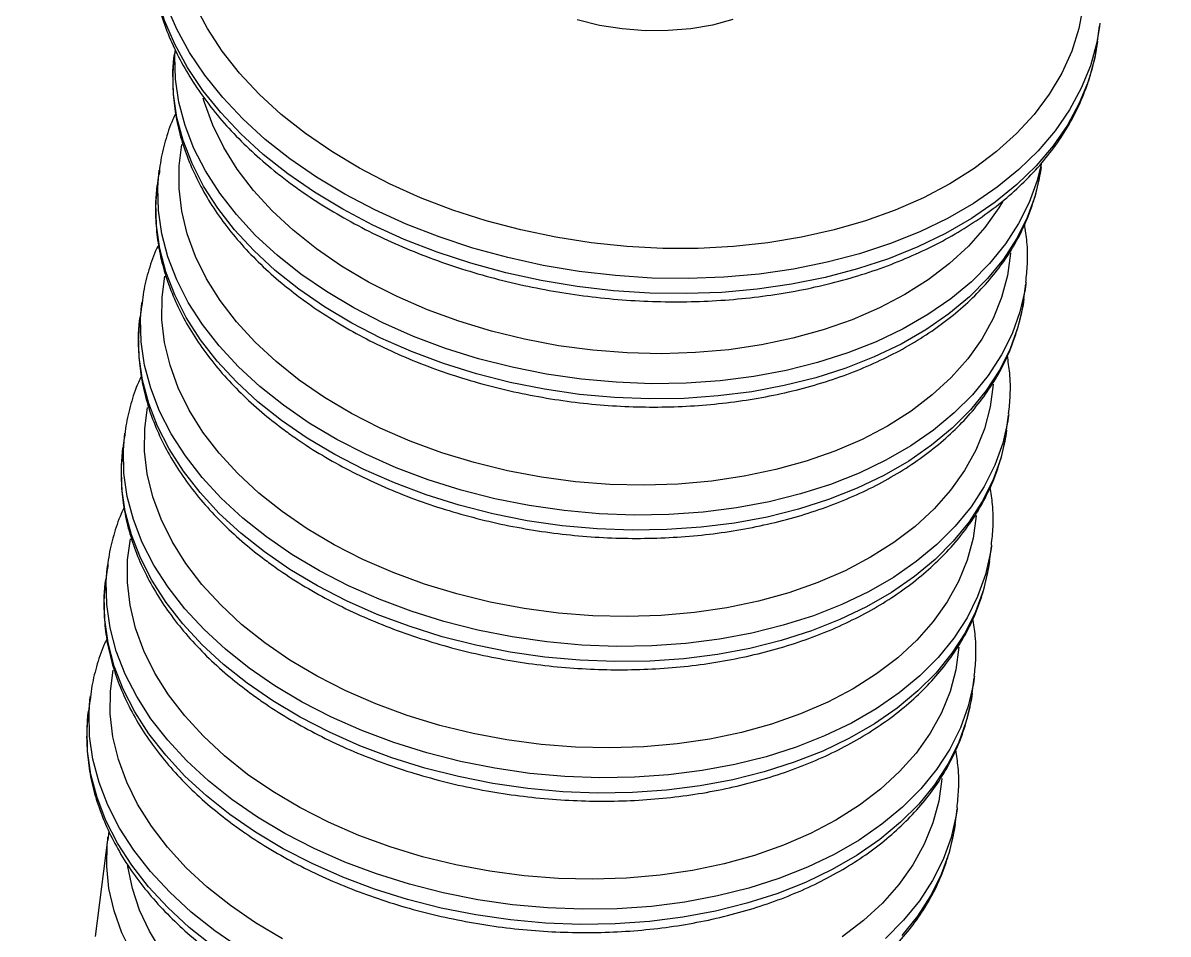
# Model space of a CAD drawing. Header units: millimetres. Extents: x 107291 to 113922, y -130611 to -125922.
# Drawn here: x 111815.9 to 111930.9, y -128677.4 to -128585.9 of the extents above; entities that cross this region are included whole.
import ezdxf

# ---------------------------------------------------------------- set-up
doc = ezdxf.new("R2010")
doc.units = ezdxf.units.MM
doc.header["$LTSCALE"] = 13
doc.layers.add('几何体', color=7, linetype='Continuous')

msp = doc.modelspace()

# ---------------------------------------------------------------- linework, layer by layer
at = {"layer": '几何体'}
for p, q in [((111923.8, -128587.74), (111924, -128586.21)), ((111924.04, -128585.91), (111924, -128586.21)), ((111831.03, -128589.43), (111831.08, -128589.02)), ((111831.14, -128588.56), (111831.08, -128589.02)), ((111918.12, -128600.42), (111918.18, -128599.96)), ((111829.55, -128600.7), (111829.35, -128602.22)), ((111829.5, -128601.1), (111829.55, -128600.7)), ((111829.3, -128602.62), (111829.35, -128602.22)), ((111916.39, -128613.62), (111916.59, -128612.09)), ((111916.61, -128611.97), (111916.59, -128612.09)), ((111827.82, -128613.9), (111827.62, -128615.42)), ((111827.77, -128614.3), (111827.82, -128613.9)), ((111827.58, -128615.82), (111827.62, -128615.42)), ((111914.66, -128626.82), (111914.86, -128625.29)), ((111914.88, -128625.17), (111914.86, -128625.29)), ((111826.1, -128627.1), (111825.9, -128628.62)), ((111826.05, -128627.5), (111826.1, -128627.1)), ((111825.85, -128629.02), (111825.9, -128628.62)), ((111912.94, -128640.01), (111913.14, -128638.49)), ((111913.15, -128638.37), (111913.14, -128638.49)), ((111824.37, -128640.3), (111824.17, -128641.82)), ((111824.32, -128640.7), (111824.37, -128640.3)), ((111824.12, -128642.22), (111824.17, -128641.82)), ((111911.21, -128653.21), (111911.41, -128651.69)), ((111911.42, -128651.56), (111911.41, -128651.69)), ((111822.64, -128653.5), (111822.44, -128655.02)), ((111822.59, -128653.9), (111822.64, -128653.5)), ((111822.39, -128655.42), (111822.44, -128655.02)), ((111909.48, -128666.41), (111909.68, -128664.89)), ((111909.7, -128664.76), (111909.68, -128664.89)), ((111824.5, -128667.09), (111824.4, -128668)), ((111824.4, -128667.69), (111823.1, -128677.66)), ((111824.37, -128667.97), (111824.4, -128667.69))]:
    msp.add_line(p, q, dxfattribs=at)
at = {"layer": '几何体', "flags": 128}
for points in [[(111842.67, -128599.55), (111840.2, -128597.59), (111837.95, -128595.53), (111835.92, -128593.38), (111834.13, -128591.15), (111832.59, -128588.86), (111831.31, -128586.51), (111830.29, -128584.13), (111829.54, -128581.72), (111829.07, -128579.3), (111828.88, -128576.89), (111828.97, -128574.49), (111829.05, -128573.78)], [(111842.47, -128601.07), (111840, -128599.11), (111837.75, -128597.05), (111835.72, -128594.9), (111833.93, -128592.68), (111832.39, -128590.38), (111831.11, -128588.04), (111830.09, -128585.65), (111829.34, -128583.24), (111828.87, -128580.82), (111828.68, -128578.41), (111828.77, -128576.01), (111828.85, -128575.31)], [(111844.24, -128597.01), (111841.81, -128595.08), (111839.6, -128593.05), (111837.62, -128590.93), (111835.88, -128588.73), (111834.39, -128586.47), (111833.17, -128584.15)], [(111922.36, -128584.16), (111921.92, -128586.47), (111921.2, -128588.74), (111920.21, -128590.94), (111918.95, -128593.06), (111917.43, -128595.09), (111915.66, -128597.01), (111913.65, -128598.82), (111911.41, -128600.51), (111908.96, -128602.05), (111906.31, -128603.45), (111903.47, -128604.7), (111900.48, -128605.78), (111897.33, -128606.69), (111894.06, -128607.42), (111890.69, -128607.98), (111887.22, -128608.35), (111883.69, -128608.54), (111880.12, -128608.54), (111876.53, -128608.35), (111872.94, -128607.98), (111869.38, -128607.42), (111865.86, -128606.69), (111862.4, -128605.78), (111859.04, -128604.7), (111855.78, -128603.45), (111852.66, -128602.05), (111849.68, -128600.5), (111846.87, -128598.82), (111844.24, -128597.01), (111844.24, -128597.01)], [(111887.17, -128585.56), (111885.11, -128586.11), (111882.94, -128586.48), (111880.68, -128586.67), (111878.38, -128586.68), (111876.06, -128586.5), (111873.76, -128586.14), (111871.51, -128585.59)], [(111924, -128586.21), (111923.72, -128587.87), (111923.07, -128590.19), (111922.16, -128592.45), (111920.97, -128594.63), (111919.53, -128596.73), (111917.83, -128598.73), (111915.89, -128600.62), (111913.72, -128602.39), (111911.33, -128604.03), (111908.73, -128605.53), (111905.95, -128606.87), (111903, -128608.06), (111899.88, -128609.09), (111896.64, -128609.94), (111893.27, -128610.62), (111889.81, -128611.12), (111886.27, -128611.44), (111882.67, -128611.57), (111879.03, -128611.52), (111875.38, -128611.28), (111871.74, -128610.86), (111868.12, -128610.25), (111864.56, -128609.47), (111861.06, -128608.52), (111857.66, -128607.4), (111854.36, -128606.12), (111851.2, -128604.68), (111848.18, -128603.1), (111845.33, -128601.39), (111842.67, -128599.55)], [(111923.8, -128587.74), (111923.52, -128589.39), (111922.87, -128591.71), (111921.96, -128593.97), (111920.77, -128596.15), (111919.33, -128598.25), (111917.63, -128600.25), (111915.69, -128602.14), (111913.52, -128603.91), (111911.13, -128605.55), (111908.53, -128607.05), (111905.75, -128608.4), (111902.8, -128609.59), (111899.69, -128610.61), (111896.44, -128611.47), (111893.07, -128612.14), (111889.61, -128612.64), (111886.07, -128612.96), (111882.47, -128613.09), (111878.83, -128613.04), (111875.18, -128612.8), (111871.54, -128612.38), (111867.92, -128611.78), (111864.36, -128610.99), (111860.86, -128610.04), (111857.46, -128608.92), (111854.16, -128607.64), (111851, -128606.2), (111847.98, -128604.62), (111845.14, -128602.91), (111842.47, -128601.07)], [(111843.76, -128611.12), (111841.39, -128609.23), (111839.23, -128607.24), (111837.31, -128605.15), (111835.63, -128603), (111834.2, -128600.77), (111833.03, -128598.5), (111832.14, -128596.19), (111831.52, -128593.87), (111831.19, -128591.54), (111831.13, -128589.22), (111831.16, -128588.73)], [(111843.56, -128612.64), (111841.19, -128610.75), (111839.04, -128608.76), (111837.11, -128606.68), (111835.43, -128604.52), (111834, -128602.29), (111832.84, -128600.02), (111831.94, -128597.72), (111831.32, -128595.39), (111830.99, -128593.06), (111830.93, -128590.74), (111831.03, -128589.43)], [(111845.33, -128608.58), (111843.01, -128606.73), (111840.9, -128604.77), (111839.02, -128602.72), (111837.39, -128600.59), (111836.02, -128598.4), (111834.92, -128596.16), (111834.09, -128593.89), (111833.95, -128593.44)], [(111843.61, -128621.78), (111841.28, -128619.92), (111839.17, -128617.97), (111837.3, -128615.92), (111835.67, -128613.79), (111834.3, -128611.6), (111833.19, -128609.36), (111832.36, -128607.09), (111831.81, -128604.81), (111831.54, -128602.52), (111831.55, -128600.25), (111831.83, -128598.12)], [(111918.12, -128600.42), (111918.03, -128601), (111917.52, -128603.25), (111916.73, -128605.45), (111915.67, -128607.58), (111914.34, -128609.62), (111912.75, -128611.57), (111910.92, -128613.41), (111908.85, -128615.13), (111906.56, -128616.71), (111904.06, -128618.15), (111901.37, -128619.45), (111898.5, -128620.58), (111895.49, -128621.54), (111892.33, -128622.33), (111889.06, -128622.94), (111885.7, -128623.36), (111882.26, -128623.61), (111878.78, -128623.66), (111875.27, -128623.53), (111871.75, -128623.21), (111868.25, -128622.7), (111864.79, -128622.01), (111861.4, -128621.15), (111858.09, -128620.11), (111854.89, -128618.91), (111851.82, -128617.56), (111848.9, -128616.05), (111846.14, -128614.41), (111843.56, -128612.64)], [(111918.1, -128600.21), (111917.72, -128601.73), (111916.93, -128603.93), (111915.87, -128606.05), (111914.54, -128608.1), (111912.95, -128610.05), (111911.12, -128611.89), (111909.05, -128613.6), (111906.76, -128615.19), (111904.26, -128616.63), (111901.57, -128617.92), (111898.7, -128619.05), (111895.68, -128620.02), (111892.53, -128620.81), (111889.26, -128621.41), (111885.9, -128621.84), (111882.46, -128622.08), (111878.98, -128622.14), (111875.46, -128622), (111871.95, -128621.68), (111868.45, -128621.18), (111864.99, -128620.49), (111861.6, -128619.63), (111858.29, -128618.59), (111855.09, -128617.39), (111852.02, -128616.03), (111849.09, -128614.53), (111846.34, -128612.89), (111843.76, -128611.12)], [(111842.03, -128624.31), (111839.66, -128622.43), (111837.51, -128620.44), (111835.58, -128618.35), (111833.9, -128616.19), (111832.47, -128613.97), (111831.31, -128611.7), (111830.41, -128609.39), (111829.8, -128607.07), (111829.46, -128604.74), (111829.41, -128602.42), (111829.5, -128601.1)], [(111841.84, -128625.84), (111839.46, -128623.95), (111837.31, -128621.96), (111835.38, -128619.88), (111833.7, -128617.72), (111832.27, -128615.49), (111831.11, -128613.22), (111830.21, -128610.91), (111829.6, -128608.59), (111829.26, -128606.26), (111829.21, -128603.94), (111829.3, -128602.62)], [(111914.26, -128603.86), (111913.89, -128604.47), (111912.48, -128606.44), (111910.83, -128608.31), (111908.92, -128610.07), (111906.79, -128611.7), (111904.44, -128613.19), (111901.88, -128614.53), (111899.15, -128615.71), (111896.25, -128616.73), (111893.2, -128617.57), (111890.03, -128618.24), (111886.76, -128618.72), (111883.41, -128619.02), (111880, -128619.13), (111876.55, -128619.05), (111873.1, -128618.78), (111869.66, -128618.32), (111866.25, -128617.68), (111862.91, -128616.87), (111859.65, -128615.87), (111856.49, -128614.71), (111853.46, -128613.39), (111850.58, -128611.93), (111847.86, -128610.32), (111845.33, -128608.58)], [(111915.05, -128609), (111915.05, -128609.03), (111914.75, -128611.27), (111914.16, -128613.47), (111913.3, -128615.6), (111912.16, -128617.67), (111910.76, -128619.64), (111909.1, -128621.51), (111907.19, -128623.27), (111905.06, -128624.9), (111902.71, -128626.39), (111900.16, -128627.73), (111897.42, -128628.91), (111894.52, -128629.93), (111891.47, -128630.77), (111888.3, -128631.44), (111885.03, -128631.92), (111881.68, -128632.22), (111878.27, -128632.33), (111874.82, -128632.25), (111871.37, -128631.98), (111867.93, -128631.52), (111864.53, -128630.88), (111861.18, -128630.06), (111857.92, -128629.07), (111854.76, -128627.91), (111851.73, -128626.59), (111848.85, -128625.13), (111846.14, -128623.52), (111843.61, -128621.78)], [(111841.88, -128634.98), (111839.55, -128633.12), (111837.44, -128631.16), (111835.57, -128629.11), (111833.94, -128626.99), (111832.57, -128624.8), (111831.46, -128622.56), (111830.63, -128620.29), (111830.08, -128618.01), (111829.81, -128615.72), (111829.83, -128613.45), (111830.11, -128611.32)], [(111916.59, -128612.09), (111916.51, -128612.67), (111916, -128614.93), (111915.21, -128617.12), (111914.14, -128619.25), (111912.81, -128621.3), (111911.23, -128623.25), (111909.39, -128625.08), (111907.32, -128626.8), (111905.03, -128628.39), (111902.53, -128629.83), (111899.84, -128631.12), (111896.98, -128632.25), (111893.96, -128633.21), (111890.8, -128634), (111887.53, -128634.61), (111884.17, -128635.04), (111880.73, -128635.28), (111877.25, -128635.34), (111873.74, -128635.2), (111870.22, -128634.88), (111866.72, -128634.38), (111863.27, -128633.69), (111859.87, -128632.83), (111856.57, -128631.79), (111853.36, -128630.59), (111850.29, -128629.23), (111847.37, -128627.73), (111844.61, -128626.09), (111842.03, -128624.31)], [(111840.31, -128637.51), (111837.93, -128635.63), (111835.78, -128633.63), (111833.85, -128631.55), (111832.17, -128629.39), (111830.74, -128627.17), (111829.58, -128624.9), (111828.69, -128622.59), (111828.07, -128620.26), (111827.73, -128617.93), (111827.68, -128615.61), (111827.77, -128614.3)], [(111916.39, -128613.62), (111916.31, -128614.2), (111915.8, -128616.45), (111915.01, -128618.65), (111913.94, -128620.77), (111912.61, -128622.82), (111911.03, -128624.77), (111909.19, -128626.61), (111907.12, -128628.32), (111904.83, -128629.91), (111902.33, -128631.35), (111899.64, -128632.64), (111896.78, -128633.77), (111893.76, -128634.74), (111890.6, -128635.53), (111887.33, -128636.14), (111883.97, -128636.56), (111880.53, -128636.8), (111877.05, -128636.86), (111873.54, -128636.72), (111870.02, -128636.4), (111866.52, -128635.9), (111863.07, -128635.21), (111859.67, -128634.35), (111856.37, -128633.31), (111853.17, -128632.11), (111850.09, -128630.76), (111847.17, -128629.25), (111844.41, -128627.61), (111841.84, -128625.84)], [(111840.11, -128639.04), (111837.74, -128637.15), (111835.58, -128635.16), (111833.65, -128633.08), (111831.97, -128630.92), (111830.54, -128628.69), (111829.38, -128626.42), (111828.49, -128624.11), (111827.87, -128621.79), (111827.53, -128619.46), (111827.48, -128617.14), (111827.58, -128615.82)], [(111913.32, -128622.19), (111913.32, -128622.23), (111913.02, -128624.47), (111912.43, -128626.67), (111911.57, -128628.8), (111910.43, -128630.87), (111909.03, -128632.84), (111907.37, -128634.71), (111905.47, -128636.47), (111903.33, -128638.09), (111900.98, -128639.58), (111898.43, -128640.93), (111895.69, -128642.11), (111892.79, -128643.13), (111889.74, -128643.97), (111886.57, -128644.64), (111883.3, -128645.12), (111879.95, -128645.42), (111876.54, -128645.53), (111873.1, -128645.45), (111869.64, -128645.18), (111866.2, -128644.72), (111862.8, -128644.08), (111859.45, -128643.26), (111856.19, -128642.27), (111853.04, -128641.11), (111850.01, -128639.79), (111847.12, -128638.32), (111844.41, -128636.72), (111841.88, -128634.98)], [(111840.15, -128648.18), (111837.82, -128646.32), (111835.72, -128644.36), (111833.84, -128642.31), (111832.21, -128640.19), (111830.84, -128638), (111829.73, -128635.76), (111828.9, -128633.49), (111828.35, -128631.2), (111828.08, -128628.92), (111828.1, -128626.64), (111828.38, -128624.52)], [(111914.86, -128625.29), (111914.78, -128625.87), (111914.27, -128628.12), (111913.48, -128630.32), (111912.42, -128632.45), (111911.09, -128634.5), (111909.5, -128636.44), (111907.66, -128638.28), (111905.59, -128640), (111903.3, -128641.59), (111900.8, -128643.03), (111898.11, -128644.32), (111895.25, -128645.45), (111892.23, -128646.41), (111889.07, -128647.2), (111885.81, -128647.81), (111882.44, -128648.24), (111879.01, -128648.48), (111875.52, -128648.53), (111872.01, -128648.4), (111868.49, -128648.08), (111864.99, -128647.57), (111861.54, -128646.89), (111858.15, -128646.02), (111854.84, -128644.99), (111851.64, -128643.79), (111848.56, -128642.43), (111845.64, -128640.93), (111842.88, -128639.28), (111840.31, -128637.51)], [(111914.66, -128626.82), (111914.58, -128627.39), (111914.07, -128629.65), (111913.28, -128631.85), (111912.22, -128633.97), (111910.89, -128636.02), (111909.3, -128637.97), (111907.47, -128639.81), (111905.4, -128641.52), (111903.1, -128643.11), (111900.6, -128644.55), (111897.91, -128645.84), (111895.05, -128646.97), (111892.03, -128647.94), (111888.88, -128648.73), (111885.61, -128649.34), (111882.24, -128649.76), (111878.81, -128650), (111875.32, -128650.06), (111871.81, -128649.92), (111868.29, -128649.6), (111864.8, -128649.1), (111861.34, -128648.41), (111857.95, -128647.55), (111854.64, -128646.51), (111851.44, -128645.31), (111848.36, -128643.95), (111845.44, -128642.45), (111842.68, -128640.81), (111840.11, -128639.04)], [(111838.58, -128650.71), (111836.21, -128648.82), (111834.05, -128646.83), (111832.13, -128644.75), (111830.44, -128642.59), (111829.02, -128640.37), (111827.85, -128638.1), (111826.96, -128635.79), (111826.34, -128633.46), (111826, -128631.13), (111825.95, -128628.81), (111826.05, -128627.5)], [(111838.38, -128652.23), (111836.01, -128650.35), (111833.85, -128648.36), (111831.93, -128646.27), (111830.24, -128644.11), (111828.82, -128641.89), (111827.65, -128639.62), (111826.76, -128637.31), (111826.14, -128634.99), (111825.8, -128632.66), (111825.75, -128630.34), (111825.85, -128629.02)], [(111911.6, -128635.39), (111911.59, -128635.42), (111911.29, -128637.67), (111910.71, -128639.87), (111909.84, -128642), (111908.7, -128644.06), (111907.3, -128646.04), (111905.64, -128647.91), (111903.74, -128649.66), (111901.6, -128651.29), (111899.25, -128652.78), (111896.7, -128654.12), (111893.96, -128655.31), (111891.06, -128656.33), (111888.02, -128657.17), (111884.85, -128657.84), (111881.57, -128658.32), (111878.22, -128658.62), (111874.81, -128658.73), (111871.37, -128658.65), (111867.91, -128658.38), (111864.47, -128657.92), (111861.07, -128657.28), (111857.73, -128656.46), (111854.46, -128655.47), (111851.31, -128654.31), (111848.28, -128652.99), (111845.4, -128651.52), (111842.68, -128649.91), (111840.15, -128648.18)], [(111838.42, -128661.38), (111836.1, -128659.52), (111833.99, -128657.56), (111832.11, -128655.51), (111830.48, -128653.39), (111829.11, -128651.2), (111828.01, -128648.96), (111827.17, -128646.69), (111826.62, -128644.4), (111826.35, -128642.12), (111826.37, -128639.84), (111826.65, -128637.71)], [(111913.14, -128638.49), (111913.05, -128639.07), (111912.54, -128641.32), (111911.75, -128643.52), (111910.69, -128645.65), (111909.36, -128647.69), (111907.77, -128649.64), (111905.94, -128651.48), (111903.87, -128653.2), (111901.57, -128654.79), (111899.08, -128656.23), (111896.38, -128657.52), (111893.52, -128658.65), (111890.5, -128659.61), (111887.35, -128660.4), (111884.08, -128661.01), (111880.71, -128661.44), (111877.28, -128661.68), (111873.79, -128661.73), (111870.28, -128661.6), (111866.77, -128661.28), (111863.27, -128660.77), (111859.81, -128660.09), (111856.42, -128659.22), (111853.11, -128658.19), (111849.91, -128656.99), (111846.84, -128655.63), (111843.91, -128654.13), (111841.15, -128652.48), (111838.58, -128650.71)], [(111836.85, -128663.91), (111834.48, -128662.02), (111832.32, -128660.03), (111830.4, -128657.95), (111828.72, -128655.79), (111827.29, -128653.57), (111826.12, -128651.3), (111825.23, -128648.99), (111824.61, -128646.66), (111824.28, -128644.33), (111824.22, -128642.01), (111824.32, -128640.7)], [(111912.94, -128640.01), (111912.85, -128640.59), (111912.34, -128642.85), (111911.55, -128645.04), (111910.49, -128647.17), (111909.16, -128649.22), (111907.57, -128651.17), (111905.74, -128653), (111903.67, -128654.72), (111901.38, -128656.31), (111898.88, -128657.75), (111896.19, -128659.04), (111893.32, -128660.17), (111890.3, -128661.14), (111887.15, -128661.92), (111883.88, -128662.53), (111880.51, -128662.96), (111877.08, -128663.2), (111873.59, -128663.26), (111870.08, -128663.12), (111866.57, -128662.8), (111863.07, -128662.3), (111859.61, -128661.61), (111856.22, -128660.75), (111852.91, -128659.71), (111849.71, -128658.51), (111846.64, -128657.15), (111843.71, -128655.65), (111840.95, -128654.01), (111838.38, -128652.23)], [(111836.65, -128665.43), (111834.28, -128663.55), (111832.12, -128661.56), (111830.2, -128659.47), (111828.52, -128657.31), (111827.09, -128655.09), (111825.92, -128652.82), (111825.03, -128650.51), (111824.41, -128648.18), (111824.08, -128645.85), (111824.02, -128643.53), (111824.12, -128642.22)], [(111909.87, -128648.59), (111909.87, -128648.62), (111909.56, -128650.87), (111908.98, -128653.06), (111908.11, -128655.2), (111906.98, -128657.26), (111905.57, -128659.24), (111903.91, -128661.11), (111902.01, -128662.86), (111899.88, -128664.49), (111897.52, -128665.98), (111894.97, -128667.32), (111892.24, -128668.51), (111889.33, -128669.52), (111886.29, -128670.37), (111883.12, -128671.04), (111879.85, -128671.52), (111876.49, -128671.82), (111873.08, -128671.92), (111869.64, -128671.84), (111866.19, -128671.58), (111862.75, -128671.12), (111859.34, -128670.48), (111856, -128669.66), (111852.74, -128668.67), (111849.58, -128667.51), (111846.55, -128666.19), (111843.67, -128664.72), (111840.95, -128663.11), (111838.42, -128661.38)], [(111836.7, -128674.57), (111834.37, -128672.72), (111832.26, -128670.76), (111830.39, -128668.71), (111828.76, -128666.58), (111827.38, -128664.39), (111826.28, -128662.16), (111825.45, -128659.89), (111824.9, -128657.6), (111824.63, -128655.31), (111824.64, -128653.04), (111824.92, -128650.91)], [(111911.41, -128651.69), (111911.32, -128652.27), (111910.81, -128654.52), (111910.02, -128656.72), (111908.96, -128658.85), (111907.63, -128660.89), (111906.04, -128662.84), (111904.21, -128664.68), (111902.14, -128666.4), (111899.85, -128667.98), (111897.35, -128669.43), (111894.66, -128670.72), (111891.79, -128671.85), (111888.77, -128672.81), (111885.62, -128673.6), (111882.35, -128674.21), (111878.99, -128674.64), (111875.55, -128674.88), (111872.07, -128674.93), (111868.55, -128674.8), (111865.04, -128674.48), (111861.54, -128673.97), (111858.08, -128673.29), (111854.69, -128672.42), (111851.38, -128671.39), (111848.18, -128670.19), (111845.11, -128668.83), (111842.18, -128667.32), (111839.43, -128665.68), (111836.85, -128663.91)], [(111911.21, -128653.21), (111911.12, -128653.79), (111910.61, -128656.05), (111909.82, -128658.24), (111908.76, -128660.37), (111907.43, -128662.42), (111905.84, -128664.36), (111904.01, -128666.2), (111901.94, -128667.92), (111899.65, -128669.51), (111897.15, -128670.95), (111894.46, -128672.24), (111891.59, -128673.37), (111888.57, -128674.33), (111885.42, -128675.12), (111882.15, -128675.73), (111878.79, -128676.16), (111875.35, -128676.4), (111871.87, -128676.45), (111868.35, -128676.32), (111864.84, -128676), (111861.34, -128675.5), (111857.88, -128674.81), (111854.49, -128673.94), (111851.18, -128672.91), (111847.98, -128671.71), (111844.91, -128670.35), (111841.98, -128668.85), (111839.23, -128667.2), (111836.65, -128665.43)], [(111835.12, -128677.11), (111832.75, -128675.22), (111830.6, -128673.23), (111828.67, -128671.15), (111826.99, -128668.99), (111825.56, -128666.77), (111824.4, -128664.49), (111823.5, -128662.19), (111822.89, -128659.86), (111822.55, -128657.53), (111822.5, -128655.21), (111822.59, -128653.9)], [(111834.92, -128678.63), (111832.55, -128676.75), (111830.4, -128674.75), (111828.47, -128672.67), (111826.79, -128670.51), (111825.36, -128668.29), (111824.2, -128666.02), (111823.3, -128663.71), (111822.69, -128661.38), (111822.35, -128659.05), (111822.3, -128656.73), (111822.39, -128655.42)], [(111908.14, -128661.79), (111908.14, -128661.82), (111907.84, -128664.07), (111907.25, -128666.26), (111906.39, -128668.4), (111905.25, -128670.46), (111903.85, -128672.44), (111902.19, -128674.31), (111900.28, -128676.06), (111898.15, -128677.69)], [(111909.68, -128664.89), (111909.6, -128665.47), (111909.08, -128667.72), (111908.29, -128669.92), (111907.23, -128672.05), (111905.9, -128674.09), (111904.32, -128676.04), (111902.48, -128677.88)], [(111909.48, -128666.41), (111909.4, -128666.99), (111908.88, -128669.24), (111908.1, -128671.44), (111907.03, -128673.57), (111905.7, -128675.62), (111904.12, -128677.56)], [(111835.87, -128689.37), (111833.6, -128687.57), (111831.56, -128685.66), (111829.74, -128683.67), (111828.17, -128681.6), (111826.85, -128679.46), (111825.8, -128677.29), (111825.01, -128675.08), (111824.5, -128672.85), (111824.27, -128670.63), (111824.32, -128668.42), (111824.37, -128667.97)], [(111837.35, -128686.91), (111835.13, -128685.14), (111833.13, -128683.26), (111831.36, -128681.3), (111829.84, -128679.25), (111828.58, -128677.15), (111827.58, -128675.01), (111826.86, -128672.84), (111826.41, -128670.65), (111826.4, -128670.53)], [(111841.94, -128677.92), (111839.23, -128676.31), (111836.7, -128674.57)], [(111837.7, -128678.88), (111835.12, -128677.11)]]:
    msp.add_lwpolyline(points, dxfattribs=at)
at = {"layer": '几何体'}
for points, knots in [([(112045.04, -128636.45), (112044.92, -128635), (112044.68, -128632.02), (112043.99, -128627.54), (112043.07, -128623.01), (112041.89, -128618.5), (112040.46, -128614.01), (112038.78, -128609.55), (112036.85, -128605.13), (112034.68, -128600.74), (112032.27, -128596.4), (112029.61, -128592.11), (112026.71, -128587.87), (112023.58, -128583.68), (112020.21, -128579.56), (112016.62, -128575.51), (112012.8, -128571.53), (112008.76, -128567.62), (112004.51, -128563.8), (112000.04, -128560.06), (111995.37, -128556.42), (111990.49, -128552.86), (111985.43, -128549.41), (111980.17, -128546.05), (111974.73, -128542.8), (111969.11, -128539.65), (111963.32, -128536.62), (111957.37, -128533.7), (111951.25, -128530.89), (111944.99, -128528.21), (111938.58, -128525.65), (111932.03, -128523.21), (111925.35, -128520.9), (111918.55, -128518.72), (111911.62, -128516.67), (111904.59, -128514.75), (111897.46, -128512.97), (111890.23, -128511.32), (111882.92, -128509.82), (111875.52, -128508.45), (111868.06, -128507.22), (111860.53, -128506.14), (111852.94, -128505.2), (111845.31, -128504.41), (111837.63, -128503.76), (111829.93, -128503.25), (111822.2, -128502.9), (111814.45, -128502.69), (111806.7, -128502.62), (111798.95, -128502.71), (111791.2, -128502.94), (111783.47, -128503.31), (111775.77, -128503.84), (111768.1, -128504.51), (111760.48, -128505.32), (111752.9, -128506.28), (111745.37, -128507.38), (111737.93, -128508.64), (111732.93, -128509.54), (111730.44, -128510.06), (111730.38, -128510.07)], [0, 0, 0, 0, 0.016493, 0.033753, 0.051025, 0.068315, 0.085628, 0.102968, 0.120336, 0.137735, 0.155164, 0.172623, 0.19011, 0.207623, 0.22516, 0.242717, 0.260292, 0.277882, 0.295484, 0.313095, 0.330713, 0.348337, 0.365964, 0.383593, 0.401223, 0.418852, 0.43648, 0.454106, 0.47173, 0.489352, 0.506971, 0.524587, 0.5422, 0.55981, 0.577417, 0.595022, 0.612623, 0.630223, 0.64782, 0.665415, 0.683008, 0.700599, 0.718189, 0.735778, 0.753365, 0.770951, 0.788537, 0.806122, 0.823707, 0.841292, 0.858877, 0.876463, 0.894049, 0.911636, 0.929224, 0.946813, 0.964404, 0.981996, 0.99959, 1, 1, 1, 1]), ([(111828.94, -128574.9), (111828.86, -128575.4), (111828.67, -128576.69), (111828.64, -128578.77), (111828.82, -128581.13), (111829.27, -128583.49), (111829.96, -128585.85), (111830.9, -128588.17), (111832.08, -128590.47), (111833.49, -128592.71), (111835.14, -128594.9), (111837, -128597.02), (111839.08, -128599.05), (111841.02, -128600.71), (111842.71, -128602), (111844.46, -128603.26), (111846.7, -128604.7), (111849.5, -128606.28), (111852.45, -128607.74), (111855.52, -128609.05), (111858.69, -128610.22), (111861.96, -128611.23), (111865.31, -128612.1), (111868.71, -128612.79), (111872.15, -128613.33), (111875.61, -128613.7), (111879.08, -128613.9), (111882.54, -128613.93), (111885.96, -128613.79), (111889.33, -128613.48), (111892.64, -128613), (111895.86, -128612.36), (111898.98, -128611.55), (111901.98, -128610.58), (111904.85, -128609.45), (111907.58, -128608.17), (111910.13, -128606.75), (111912.51, -128605.18), (111914.7, -128603.48), (111916.68, -128601.66), (111918.44, -128599.73), (111919.97, -128597.7), (111921.27, -128595.59), (111922.32, -128593.4), (111923.11, -128591.14), (111923.61, -128589.2), (111923.75, -128588), (111923.79, -128587.58)], [0, 0, 0, 0, 0.014822, 0.037333, 0.05985, 0.082417, 0.105071, 0.127833, 0.150712, 0.173702, 0.196789, 0.219952, 0.243171, 0.266426, 0.279457, 0.291828, 0.315116, 0.338399, 0.361676, 0.384946, 0.408207, 0.43146, 0.454707, 0.47795, 0.501191, 0.524431, 0.547675, 0.570923, 0.594178, 0.617443, 0.64072, 0.664009, 0.687313, 0.71063, 0.733959, 0.757296, 0.780631, 0.803951, 0.82724, 0.850478, 0.87364, 0.896705, 0.919654, 0.942477, 0.965178, 0.987779, 1, 1, 1, 1]), ([(111831.06, -128589.46), (111831.01, -128589.82), (111830.87, -128590.92), (111830.91, -128592.8), (111831.15, -128595.07), (111831.66, -128597.33), (111832.41, -128599.58), (111833.41, -128601.8), (111834.64, -128603.98), (111836.11, -128606.11), (111837.8, -128608.17), (111839.71, -128610.16), (111841.72, -128611.97), (111843.16, -128613.07), (111843.83, -128613.59)], [0, 0, 0, 0, 0.041926, 0.128512, 0.215165, 0.302077, 0.389394, 0.477198, 0.565504, 0.654271, 0.743422, 0.832862, 0.922499, 1, 1, 1, 1]), ([(111831.19, -128595.02), (111831.1, -128595.21), (111830.66, -128596.11), (111830.14, -128597.76), (111829.67, -128599.61), (111829.57, -128600.75), (111829.53, -128601.13)], [0, 0, 0, 0, 0.101434, 0.459829, 0.816459, 1, 1, 1, 1]), ([(111843.83, -128613.59), (111844.26, -128613.89), (111845.48, -128614.78), (111847.64, -128616.15), (111850.34, -128617.66), (111853.17, -128619.03), (111856.14, -128620.27), (111859.2, -128621.35), (111862.35, -128622.28), (111865.58, -128623.06), (111868.85, -128623.67), (111872.16, -128624.12), (111875.48, -128624.4), (111878.79, -128624.51), (111882.09, -128624.44), (111885.34, -128624.21), (111888.53, -128623.81), (111891.64, -128623.24), (111894.66, -128622.51), (111897.56, -128621.61), (111900.34, -128620.55), (111902.97, -128619.34), (111905.44, -128617.98), (111907.72, -128616.48), (111909.82, -128614.85), (111911.71, -128613.1), (111913.38, -128611.23), (111914.82, -128609.27), (111916.01, -128607.22), (111916.97, -128605.1), (111917.66, -128602.92), (111918.04, -128601.31), (111918.11, -128600.42), (111918.12, -128600.28)], [0, 0, 0, 0, 0.017974, 0.0517756, 0.0855703, 0.1193553, 0.1531271, 0.1868855, 0.2206317, 0.2543685, 0.2880994, 0.3218285, 0.3555601, 0.3892973, 0.4230445, 0.4568059, 0.4905854, 0.5243861, 0.5582099, 0.5920569, 0.6259247, 0.659807, 0.6936882, 0.7275471, 0.7613559, 0.7950791, 0.8286768, 0.8621101, 0.895349, 0.9283818, 0.9612222, 0.9939108, 1, 1, 1, 1]), ([(111829.33, -128602.66), (111829.29, -128603.02), (111829.15, -128604.12), (111829.18, -128606), (111829.43, -128608.27), (111829.93, -128610.53), (111830.68, -128612.78), (111831.68, -128615), (111832.91, -128617.18), (111834.38, -128619.31), (111836.07, -128621.37), (111837.99, -128623.35), (111839.99, -128625.17), (111841.44, -128626.27), (111842.1, -128626.78)], [0, 0, 0, 0, 0.041926, 0.128512, 0.215165, 0.302077, 0.389394, 0.477198, 0.565504, 0.654271, 0.743422, 0.832862, 0.922499, 1, 1, 1, 1]), ([(111916.59, -128611.96), (111916.66, -128611.35), (111916.8, -128610), (111916.76, -128608.04), (111916.55, -128606.71), (111916.46, -128606.12)], [0, 0, 0, 0, 0.314453, 0.700873, 1, 1, 1, 1]), ([(111829.46, -128608.22), (111829.37, -128608.41), (111828.93, -128609.3), (111828.41, -128610.96), (111827.94, -128612.81), (111827.84, -128613.95), (111827.8, -128614.33)], [0, 0, 0, 0, 0.101434, 0.459829, 0.816459, 1, 1, 1, 1]), ([(111842.1, -128626.78), (111842.53, -128627.09), (111843.75, -128627.98), (111845.91, -128629.35), (111848.61, -128630.86), (111851.45, -128632.23), (111854.41, -128633.47), (111857.47, -128634.55), (111860.63, -128635.48), (111863.85, -128636.26), (111867.12, -128636.87), (111870.43, -128637.32), (111873.75, -128637.6), (111877.07, -128637.7), (111880.36, -128637.64), (111883.61, -128637.41), (111886.8, -128637.01), (111889.91, -128636.44), (111892.93, -128635.71), (111895.84, -128634.81), (111898.61, -128633.75), (111901.24, -128632.54), (111903.71, -128631.18), (111906, -128629.68), (111908.09, -128628.05), (111909.98, -128626.3), (111911.65, -128624.43), (111913.09, -128622.47), (111914.29, -128620.42), (111915.24, -128618.3), (111915.93, -128616.12), (111916.31, -128614.51), (111916.38, -128613.62), (111916.39, -128613.48)], [0, 0, 0, 0, 0.017974, 0.0517756, 0.0855703, 0.1193553, 0.1531271, 0.1868855, 0.2206317, 0.2543685, 0.2880994, 0.3218285, 0.3555601, 0.3892973, 0.4230445, 0.4568059, 0.4905854, 0.5243861, 0.5582099, 0.5920569, 0.6259247, 0.659807, 0.6936882, 0.7275471, 0.7613559, 0.7950791, 0.8286768, 0.8621101, 0.895349, 0.9283818, 0.9612222, 0.9939108, 1, 1, 1, 1]), ([(111827.6, -128615.86), (111827.56, -128616.22), (111827.42, -128617.32), (111827.45, -128619.2), (111827.7, -128621.46), (111828.2, -128623.73), (111828.95, -128625.98), (111829.95, -128628.2), (111831.18, -128630.38), (111832.65, -128632.51), (111834.35, -128634.57), (111836.26, -128636.55), (111838.27, -128638.37), (111839.71, -128639.47), (111840.38, -128639.98)], [0, 0, 0, 0, 0.041926, 0.128512, 0.215165, 0.302077, 0.389394, 0.477198, 0.565504, 0.654271, 0.743422, 0.832862, 0.922499, 1, 1, 1, 1]), ([(111914.86, -128625.16), (111914.93, -128624.55), (111915.07, -128623.2), (111915.03, -128621.24), (111914.82, -128619.9), (111914.74, -128619.32)], [0, 0, 0, 0, 0.3144532, 0.7008729, 1, 1, 1, 1]), ([(111827.74, -128621.42), (111827.64, -128621.61), (111827.2, -128622.5), (111826.68, -128624.16), (111826.22, -128626.01), (111826.11, -128627.15), (111826.07, -128627.53)], [0, 0, 0, 0, 0.101434, 0.459829, 0.816459, 1, 1, 1, 1]), ([(111840.38, -128639.98), (111840.8, -128640.29), (111842.03, -128641.18), (111844.18, -128642.55), (111846.88, -128644.06), (111849.72, -128645.43), (111852.68, -128646.66), (111855.75, -128647.75), (111858.9, -128648.68), (111862.12, -128649.46), (111865.4, -128650.07), (111868.7, -128650.52), (111872.02, -128650.79), (111875.34, -128650.9), (111878.63, -128650.84), (111881.88, -128650.61), (111885.07, -128650.21), (111888.19, -128649.64), (111891.2, -128648.9), (111894.11, -128648.01), (111896.88, -128646.95), (111899.51, -128645.74), (111901.98, -128644.38), (111904.27, -128642.88), (111906.36, -128641.25), (111908.25, -128639.5), (111909.92, -128637.63), (111911.36, -128635.67), (111912.56, -128633.62), (111913.52, -128631.5), (111914.2, -128629.32), (111914.58, -128627.71), (111914.65, -128626.82), (111914.66, -128626.68)], [0, 0, 0, 0, 0.017974, 0.051776, 0.08557, 0.119355, 0.153127, 0.186885, 0.220632, 0.254368, 0.288099, 0.321828, 0.35556, 0.389297, 0.423044, 0.456806, 0.490585, 0.524386, 0.55821, 0.592057, 0.625925, 0.659807, 0.693688, 0.727547, 0.761356, 0.795079, 0.828677, 0.86211, 0.895349, 0.928382, 0.961222, 0.993911, 1, 1, 1, 1]), ([(111825.88, -128629.05), (111825.83, -128629.42), (111825.69, -128630.52), (111825.73, -128632.4), (111825.97, -128634.66), (111826.48, -128636.93), (111827.23, -128639.18), (111828.22, -128641.4), (111829.46, -128643.58), (111830.93, -128645.71), (111832.62, -128647.77), (111834.53, -128649.75), (111836.54, -128651.57), (111837.98, -128652.67), (111838.65, -128653.18)], [0, 0, 0, 0, 0.041926, 0.128512, 0.215165, 0.302077, 0.389394, 0.477198, 0.565504, 0.654271, 0.743422, 0.832862, 0.922499, 1, 1, 1, 1]), ([(111913.13, -128638.35), (111913.2, -128637.75), (111913.35, -128636.39), (111913.3, -128634.44), (111913.1, -128633.1), (111913.01, -128632.52)], [0, 0, 0, 0, 0.314453, 0.700873, 1, 1, 1, 1]), ([(111826.01, -128634.61), (111825.91, -128634.81), (111825.48, -128635.7), (111824.95, -128637.36), (111824.49, -128639.21), (111824.38, -128640.34), (111824.35, -128640.73)], [0, 0, 0, 0, 0.101434, 0.459829, 0.816459, 1, 1, 1, 1]), ([(111838.65, -128653.18), (111839.07, -128653.49), (111840.3, -128654.37), (111842.45, -128655.75), (111845.15, -128657.26), (111847.99, -128658.63), (111850.95, -128659.86), (111854.02, -128660.95), (111857.17, -128661.88), (111860.39, -128662.66), (111863.67, -128663.27), (111866.97, -128663.71), (111870.29, -128663.99), (111873.61, -128664.1), (111876.9, -128664.04), (111880.15, -128663.81), (111883.35, -128663.41), (111886.46, -128662.84), (111889.48, -128662.1), (111892.38, -128661.21), (111895.16, -128660.15), (111897.79, -128658.94), (111900.25, -128657.58), (111902.54, -128656.08), (111904.64, -128654.45), (111906.53, -128652.7), (111908.19, -128650.83), (111909.63, -128648.87), (111910.83, -128646.82), (111911.79, -128644.7), (111912.47, -128642.52), (111912.85, -128640.91), (111912.92, -128640.02), (111912.93, -128639.88)], [0, 0, 0, 0, 0.017974, 0.051776, 0.08557, 0.119355, 0.153127, 0.186885, 0.220632, 0.254368, 0.288099, 0.321828, 0.35556, 0.389297, 0.423044, 0.456806, 0.490585, 0.524386, 0.55821, 0.592057, 0.625925, 0.659807, 0.693688, 0.727547, 0.761356, 0.795079, 0.828677, 0.86211, 0.895349, 0.928382, 0.961222, 0.993911, 1, 1, 1, 1]), ([(111824.15, -128642.25), (111824.1, -128642.61), (111823.96, -128643.72), (111824, -128645.59), (111824.24, -128647.86), (111824.75, -128650.13), (111825.5, -128652.37), (111826.49, -128654.59), (111827.73, -128656.78), (111829.2, -128658.9), (111830.89, -128660.97), (111832.8, -128662.95), (111834.81, -128664.76), (111836.25, -128665.87), (111836.92, -128666.38)], [0, 0, 0, 0, 0.041926, 0.128512, 0.215165, 0.302077, 0.389394, 0.477198, 0.565504, 0.654271, 0.743422, 0.832862, 0.922499, 1, 1, 1, 1]), ([(111911.41, -128651.55), (111911.47, -128650.95), (111911.62, -128649.59), (111911.57, -128647.64), (111911.37, -128646.3), (111911.28, -128645.72)], [0, 0, 0, 0, 0.314453, 0.700873, 1, 1, 1, 1]), ([(111824.28, -128647.81), (111824.18, -128648.01), (111823.75, -128648.9), (111823.23, -128650.56), (111822.76, -128652.41), (111822.66, -128653.54), (111822.62, -128653.93)], [0, 0, 0, 0, 0.101434, 0.459829, 0.816459, 1, 1, 1, 1]), ([(111836.92, -128666.38), (111837.35, -128666.69), (111838.57, -128667.57), (111840.73, -128668.95), (111843.42, -128670.46), (111846.26, -128671.83), (111849.22, -128673.06), (111852.29, -128674.15), (111855.44, -128675.08), (111858.67, -128675.85), (111861.94, -128676.47), (111865.25, -128676.91), (111868.57, -128677.19), (111871.88, -128677.3), (111875.18, -128677.24), (111878.43, -128677.01), (111881.62, -128676.61), (111884.73, -128676.04), (111887.75, -128675.3), (111890.65, -128674.4), (111893.43, -128673.35), (111896.06, -128672.14), (111898.52, -128670.78), (111900.81, -128669.28), (111902.91, -128667.65), (111904.8, -128665.89), (111906.47, -128664.03), (111907.91, -128662.07), (111909.1, -128660.02), (111910.06, -128657.9), (111910.75, -128655.72), (111911.12, -128654.11), (111911.2, -128653.22), (111911.21, -128653.08)], [0, 0, 0, 0, 0.017974, 0.051776, 0.08557, 0.119355, 0.153127, 0.186885, 0.220632, 0.254368, 0.288099, 0.321828, 0.35556, 0.389297, 0.423044, 0.456806, 0.490585, 0.524386, 0.55821, 0.592057, 0.625925, 0.659807, 0.693688, 0.727547, 0.761356, 0.795079, 0.828677, 0.86211, 0.895349, 0.928382, 0.961222, 0.993911, 1, 1, 1, 1]), ([(111822.42, -128655.45), (111822.37, -128655.81), (111822.23, -128656.92), (111822.27, -128658.79), (111822.51, -128661.06), (111823.02, -128663.32), (111823.77, -128665.57), (111824.77, -128667.79), (111826, -128669.97), (111827.47, -128672.1), (111829.16, -128674.17), (111831.08, -128676.15), (111833.08, -128677.96), (111834.53, -128679.07), (111835.19, -128679.58)], [0, 0, 0, 0, 0.041926, 0.128512, 0.215165, 0.302077, 0.389394, 0.477198, 0.565504, 0.654271, 0.743422, 0.832862, 0.922499, 1, 1, 1, 1]), ([(111909.68, -128664.75), (111909.74, -128664.14), (111909.89, -128662.79), (111909.85, -128660.84), (111909.64, -128659.5), (111909.55, -128658.92)], [0, 0, 0, 0, 0.314453, 0.700873, 1, 1, 1, 1]), ([(111835.19, -128679.58), (111835.62, -128679.89), (111836.84, -128680.77), (111839, -128682.15), (111841.7, -128683.66), (111844.54, -128685.03), (111847.5, -128686.26), (111850.56, -128687.35), (111853.72, -128688.28), (111856.94, -128689.05), (111860.21, -128689.67), (111863.52, -128690.11), (111866.84, -128690.39), (111870.15, -128690.5), (111873.45, -128690.44), (111876.7, -128690.21), (111879.89, -128689.81), (111883, -128689.24), (111886.02, -128688.5), (111888.93, -128687.6), (111891.7, -128686.55), (111894.33, -128685.34), (111896.8, -128683.98), (111899.08, -128682.48), (111901.18, -128680.85), (111903.07, -128679.09), (111904.74, -128677.23), (111906.18, -128675.26), (111907.38, -128673.21), (111908.33, -128671.1), (111909.02, -128668.92), (111909.4, -128667.3), (111909.47, -128666.41), (111909.48, -128666.27)], [0, 0, 0, 0, 0.017974, 0.051776, 0.08557, 0.119355, 0.153127, 0.186885, 0.220632, 0.254368, 0.288099, 0.321828, 0.35556, 0.389297, 0.423044, 0.456806, 0.490585, 0.524386, 0.55821, 0.592057, 0.625925, 0.659807, 0.693688, 0.727547, 0.761356, 0.795079, 0.828677, 0.86211, 0.895349, 0.928382, 0.961222, 0.993911, 1, 1, 1, 1])]:
    msp.add_open_spline(points, degree=3, knots=knots, dxfattribs=at)

doc.saveas('drawing.dxf')
